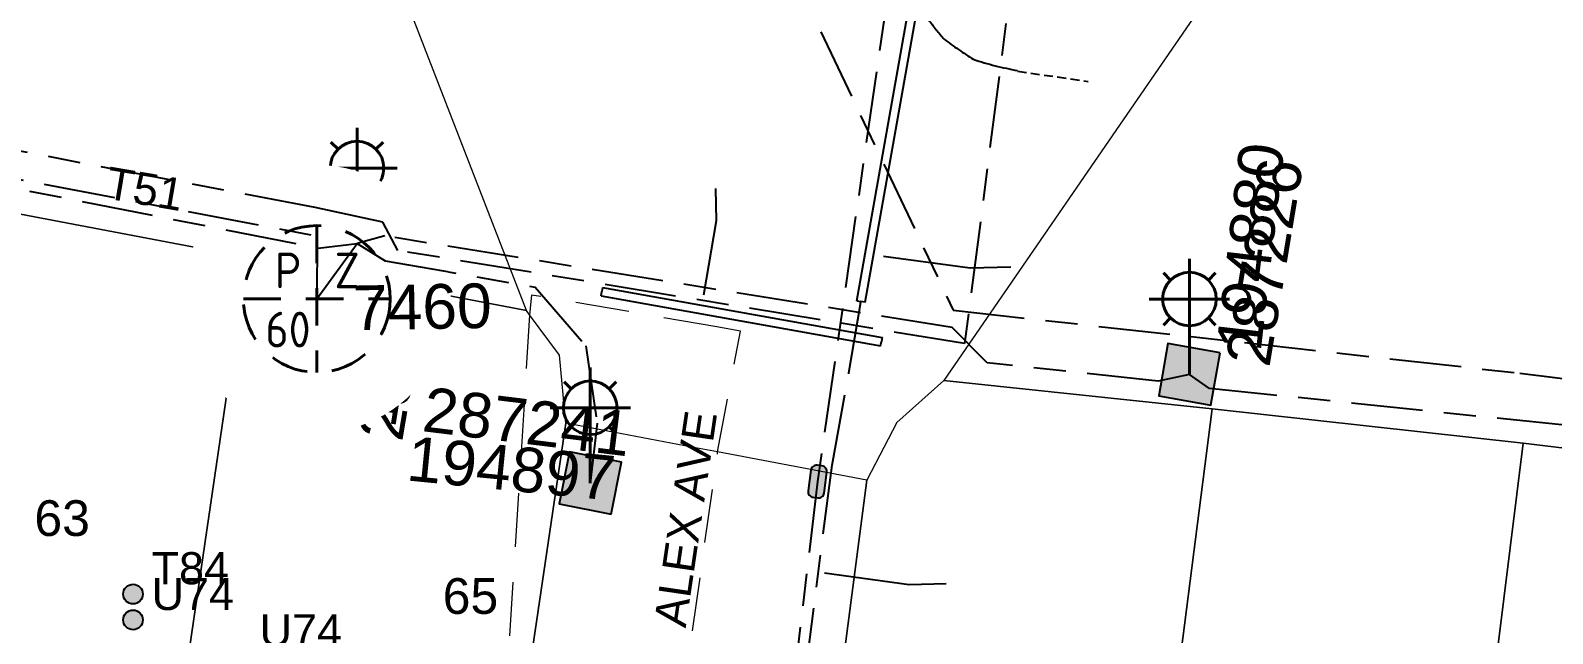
# Model space of a CAD drawing. Header units: metres. Extents: x 302094 to 304730, y 6265242 to 6268907.
# Drawn here: x 304007.8 to 304093, y 6267752.6 to 6267786.4 of the extents above; entities that cross this region are included whole.
import ezdxf
from ezdxf.enums import TextEntityAlignment as Align

# ---------------------------------------------------------------- set-up
doc = ezdxf.new("R2010")
doc.units = ezdxf.units.M
for name, pattern in [('Cable Exist UG', [8.2, 4, -1.2, 1.8, -1.2]), ('Dash', [5, 3, -2]), ('DASHED', [0.75, 0.5, -0.25])]:
    doc.linetypes.add(name, pattern=pattern)
doc.layers.get('0').update_dxf_attribs({"color": 6})
for name, color, linetype in [('_User Miscellaneous12', 7, 'Continuous'), ('Duct_SP_EXT', 7, 'Continuous'), ('Equip_HV_EXT', 7, 'Continuous'), ('Equip_SL_EXT', 7, 'Continuous'), ('Equip_SP_SL_EXT', 7, 'Continuous'), ('Mains_HV_EXT', 1, 'Continuous'), ('Mains_LV_EXT', 5, 'Continuous'), ('Mains_LV_SL_EXT', 4, 'Continuous'), ('Mains_SL_EXT', 3, 'Continuous'), ('Mains_TR_EXT', 7, 'Continuous'), ('SupportsUG_SP_LV_SL_EXT', 7, 'Continuous'), ('Trench_SP_EXT', 7, 'Continuous')]:
    doc.layers.add(name, color=color, linetype=linetype)
for name, color, linetype, lineweight in [('Cadastre Buildings_SP_EXT', 9, 'Continuous', 5), ('Cadastre Easements_SP_EXT', 9, 'Continuous', 5), ('Cadastre Land Parcels_SP_EXT', 7, 'Continuous', 5), ('Cadastre Roads_SP_EXT', 9, 'Continuous', 5)]:
    doc.layers.add(name, color=color, linetype=linetype, lineweight=lineweight)
doc.layers.add('UNKNOWN_FEATURES', color=1, linetype='DASHED', plot=False)
doc.styles.add('COLUMN_LABEL', font='arial.ttf')
doc.styles.add('iecARIAL', font='arial.ttf', dxfattribs={"height": 2})
doc.styles.add('IESYMBOL1', font='isocp.shx')
doc.styles.add('POLE_LABEL', font='arial.ttf')
doc.styles.add('SLCP_LABEL', font='arial.ttf', dxfattribs={"height": 3.5})
doc.styles.get("Standard").update_dxf_attribs({"font": 'arial.ttf'})

# ---------------------------------------------------------------- blocks, each defined once
blk = doc.blocks.new('COLUMN_EXT')
blk.add_hatch(color=256).paths.add_polyline_path([(-1.485, 1.485), (-1.485, -1.485), (1.485, -1.485), (1.485, 1.485)])
blk.add_lwpolyline([(-1.485, -1.485), (1.485, -1.485), (1.485, 1.485), (-1.485, 1.485)], close=True)
for tag, height, style, flags, p in [('ASSET_NUM', 2.5, 'COLUMN_LABEL', 8, (2, 2)), ('STRUCTURE_PLANT_NUMBER', 0.2, 'POLE_LABEL', 9, (1.813, 0.031)), ('STREET_CODE', 0.2, 'COLUMN_LABEL', 9, (1.813, -0.2))]:
    blk.add_attdef(tag, text='', height=height, dxfattribs=dict(style=style, flags=flags)).set_placement(p, align=Align.MIDDLE_LEFT)
at = {"flags": 9}
for tag, p in [('OWNED_BY', (1.813, -0.6)), ('STATE', (1.813, -0.8)), ('COLUMN_TYPE', (1.813, -0.4)), ('STREETNAME', (1.813, -1.6)), ('SUBURB', (1.813, -1.8)), ('USAGE', (1.813, -1)), ('LEGEND', (1.813, -1.2)), ('LOCATION', (1.813, -1.4)), ('NOTES', (1.813, -2))]:
    blk.add_attdef(tag, text='', height=0.2, dxfattribs=at).set_placement(p, align=Align.MIDDLE_LEFT)
at = {"flags": 1}
blk.add_attdef('Z', (1.813, -2.351), '', height=0.2, dxfattribs=at)
blk = doc.blocks.new('SL_LANTERN_EXT')
at = {"lineweight": 40}
for p, q in [((0, 1.968), (0, 6.468)), ((-1.459, 5.676), (-1.061, 5.278)), ((1.458, 5.676), (1.06, 5.278)), ((-2.25, 4.218), (2.25, 4.218)), ((-1.459, 2.759), (-1.061, 3.157)), ((0, 0), (0, 2.721)), ((1.458, 2.759), (1.06, 3.157))]:
    blk.add_line(p, q, dxfattribs=at)
blk.add_circle((0, 4.218), 1.5, dxfattribs=at)
at = {"style": 'iecARIAL', "flags": 8}
blk.add_attdef('ASSET_NUM', (1.5, 1.5), '', height=2.5, dxfattribs=at)
for tag, p, height, flags in [('CONSTRUCTED_VOLTAGE', (0.981, -0.653), 0.2, 9), ('CONTROL_TYPE', (0.981, -0.853), 0.2, 9), ('LANTERN_PURPOSE', (0.981, -1.053), 0.2, 9), ('LNUMBER', (2.181, -3.253), 2.5, 8), ('OPERATING_VOLTAGE', (0.981, -1.653), 0.2, 9), ('ORIENTATION', (0.981, -1.853), 0.2, 9), ('LANTERN_TYPE', (0.981, -1.253), 0.2, 9), ('NO_PHASES', (0.981, -1.453), 0.2, 9), ('OWNED_BY', (0.981, -2.053), 0.2, 9), ('STATE', (0.981, -2.253), 0.2, 9), ('CEXIST', (0.981, -2.653), 0.2, 9), ('USAGE', (0.981, -2.453), 0.2, 9), ('CNEW', (0.981, -2.853), 0.2, 9), ('CNUMBER', (0.981, -3.053), 0.2, 9), ('CREMOVE', (0.981, -3.253), 0.2, 9), ('CREPLACE', (0.981, -3.453), 0.2, 9), ('LKINGHEIGHT', (0.981, -3.653), 0.2, 9), ('LBRACKET', (0.981, -3.853), 0.2, 9), ('LBRACKETVOCAB', (0.981, -4.053), 0.2, 9), ('LCATEGORY', (0.981, -4.253), 0.2, 9), ('LCHARGE1', (0.981, -4.453), 0.2, 9), ('LCHARGE1PERCENT', (0.981, -4.653), 0.2, 9), ('LCHARGE2', (0.981, -4.853), 0.2, 9), ('LCHARGE2PERCENT', (0.981, -5.053), 0.2, 9), ('LCHARGE3', (0.981, -5.253), 0.2, 9), ('LCHARGE3PERCENT', (0.981, -5.453), 0.2, 9), ('LEXIST', (0.981, -5.653), 0.2, 9), ('LLAMP', (0.981, -5.853), 0.2, 9), ('LLAMPVOCAB', (0.981, -6.053), 0.2, 9), ('LMAST', (0.981, -6.253), 0.2, 9), ('LMASTVOCAB', (0.981, -6.453), 0.2, 9), ('LNEW', (0.981, -6.653), 0.2, 9), ('LANTNUMBER', (0.981, -6.853), 0.2, 9), ('LOUTREACH', (0.981, -7.253), 0.2, 9), ('LOUTREACHVOCAB', (0.981, -7.453), 0.2, 9), ('LRATECODE', (0.981, -7.653), 0.2, 9), ('LREMOVE', (0.981, -7.853), 0.2, 9), ('LREPLACE', (0.981, -8.053), 0.2, 9), ('LTYPE', (0.981, -8.253), 0.2, 9), ('LTYPEVOCAB', (0.981, -8.453), 0.2, 9), ('LEGEND', (0.981, -8.653), 0.2, 9), ('STREETNAME', (0.981, -9.253), 0.2, 9), ('SUBURB', (0.981, -9.453), 0.2, 1), ('LOCATION', (0.981, -8.853), 0.2, 9), ('NOTES', (0.981, -9.053), 0.2, 9)]:
    blk.add_attdef(tag, p, '', height=height, dxfattribs=dict(flags=flags))
blk = doc.blocks.new('HV_STJ_EXT')
h = blk.add_hatch(color=256)
edge = h.paths.add_edge_path()
edge.add_ellipse((-0.586, 0.131), major_axis=(0.226, 0.226), ratio=1, start_angle=44.99996, end_angle=135)
edge.add_line((-0.906, 0.131), (-0.906, -0.131))
edge.add_ellipse((-0.586, -0.131), major_axis=(0.226, 0.226), ratio=1, start_angle=134.99996, end_angle=225)
edge.add_line((-0.586, -0.451), (0.586, -0.451))
edge.add_ellipse((0.586, -0.131), major_axis=(-0.226, 0.226), ratio=1, start_angle=134.99996, end_angle=225)
edge.add_line((0.906, -0.131), (0.906, 0.131))
edge.add_ellipse((0.586, 0.131), major_axis=(-0.226, 0.226), ratio=1, start_angle=224.99996, end_angle=315)
edge.add_line((0.586, 0.451), (-0.586, 0.451))
blk.add_lwpolyline([(-0.906, 0.131), (-0.906, -0.131, 0.414214), (-0.586, -0.451), (0.586, -0.451, 0.414214), (0.906, -0.131), (0.906, 0.131, 0.414214), (0.586, 0.451), (-0.586, 0.451, 0.414214)], format="xyb", close=True)
for tag, flags, p in [('ORIENTATION', 9, (1.5, 0)), ('Z', 1, (1.5, -0.8)), ('USAGE', 9, (1.5, -0.2)), ('LEGEND', 9, (1.5, -0.4)), ('NOTES', 9, (1.5, -0.6))]:
    blk.add_attdef(tag, text='', height=0.2, dxfattribs=dict(flags=flags)).set_placement(p, align=Align.MIDDLE_LEFT)
blk = doc.blocks.new('CABLE_LARGE_EXT')
h = blk.add_hatch(color=256)
edge = h.paths.add_edge_path()
edge.add_arc((0, 0.55), 0.55, 0, 360)
blk.add_circle((0, 0.55), 0.55)
at = {"flags": 1}
blk.add_attdef('Z', (0, 0), '', height=0.2, dxfattribs=at)
at = {"flags": 9}
for tag, p in [('COND_CODE', (0, 0)), ('XSECT_SIZE', (0, -0.6)), ('STATE', (0, -0.4)), ('FB_REFERENCE', (0, -0.2)), ('NOTES', (0, -0.8))]:
    blk.add_attdef(tag, text='', height=0.2, dxfattribs=at).set_placement(p, align=Align.MIDDLE_LEFT)
blk = doc.blocks.new('SLCP_ZELL_EXT')
blk.add_wipeout([(-0.236, 7.5), (-0.706, 7.47), (-1.174, 7.411), (-1.637, 7.323), (-2.093, 7.206), (-2.542, 7.06), (-2.98, 6.887), (-3.407, 6.686), (-3.82, 6.459), (-4.218, 6.206), (-4.599, 5.929), (-4.962, 5.629), (-5.306, 5.306), (-5.629, 4.962), (-5.929, 4.599), (-6.206, 4.218), (-6.459, 3.82), (-6.686, 3.407), (-6.887, 2.98), (-7.06, 2.542), (-7.206, 2.093), (-7.323, 1.637), (-7.411, 1.174), (-7.47, 0.706), (-7.5, 0.236), (-7.5, -0.236), (-7.47, -0.706), (-7.411, -1.174), (-7.323, -1.637), (-7.206, -2.093), (-7.06, -2.542), (-6.887, -2.98), (-6.686, -3.407), (-6.459, -3.82), (-6.206, -4.218), (-5.929, -4.599), (-5.629, -4.962), (-5.306, -5.306), (-4.962, -5.629), (-4.599, -5.929), (-4.218, -6.206), (-3.82, -6.459), (-3.407, -6.686), (-2.98, -6.887), (-2.542, -7.06), (-2.093, -7.206), (-1.637, -7.323), (-1.174, -7.411), (-0.706, -7.47), (-0.236, -7.5), (0.236, -7.5), (0.706, -7.47), (1.174, -7.411), (1.637, -7.323), (2.093, -7.206), (2.542, -7.06), (2.98, -6.887), (3.407, -6.686), (3.82, -6.459), (4.218, -6.206), (4.599, -5.929), (4.962, -5.629), (5.306, -5.306), (5.629, -4.962), (5.929, -4.599), (6.206, -4.218), (6.459, -3.82), (6.686, -3.407), (6.887, -2.98), (7.06, -2.542), (7.206, -2.093), (7.323, -1.637), (7.411, -1.174), (7.47, -0.706), (7.5, -0.236), (7.5, 0.236), (7.47, 0.706), (7.411, 1.174), (7.323, 1.637), (7.206, 2.093), (7.06, 2.542), (6.887, 2.98), (6.686, 3.407), (6.459, 3.82), (6.206, 4.218), (5.929, 4.599), (5.629, 4.962), (5.306, 5.306), (4.962, 5.629), (4.599, 5.929), (4.218, 6.206), (3.82, 6.459), (3.407, 6.686), (2.98, 6.887), (2.542, 7.06), (2.093, 7.206), (1.637, 7.323), (1.174, 7.411), (0.706, 7.47), (0.236, 7.5)])
at = {"linetype": 'Dash', "lineweight": 40, "ltscale": 0.7}
for p, q in [((0, 4.109), (0, -4.109)), ((-4.109, 0), (4.109, 0))]:
    blk.add_line(p, q, dxfattribs=at)
blk.add_circle((0, 0), 4.109, dxfattribs=at)
at = {"lineweight": 40, "style": 'IESYMBOL1'}
for s, p in [('P', (-1.604, 0)), ('Z', (1.702, 0)), ('60', (-1.612, -3.312))]:
    blk.add_text(s, height=2, dxfattribs=at).set_placement(p, align=Align.BOTTOM_CENTER)
at = {"style": 'SLCP_LABEL'}
for tag, height, flags, p in [('ASSET_NUM', 2.5, 8, (2, 2)), ('STREET_CODE', 0.2, 9, (0, -0.2))]:
    blk.add_attdef(tag, text='', height=height, dxfattribs=dict(at, flags=flags)).set_placement(p, align=Align.MIDDLE_LEFT)
at = {"flags": 1}
blk.add_attdef('Z', (0, 0), '', height=0.2, dxfattribs=at)
at = {"flags": 9}
for tag, p in [('CONSTRUCTED_VOLTAGE', (0, -0.4)), ('CONTROL_TYPE', (0, -0.6)), ('NO_PHASES', (0, -0.8)), ('OPERATING_VOLTAGE', (0, -1)), ('ORIENTATION', (0, -1.2)), ('OWNED_BY', (0, -1.4)), ('USAGE', (0, -1.6)), ('LOCATION', (0, -1.8)), ('STATE', (0, -2)), ('NOTES', (0, -2.2))]:
    blk.add_attdef(tag, text='', height=0.2, dxfattribs=at).set_placement(p, align=Align.MIDDLE_LEFT)

msp = doc.modelspace()

# ---------------------------------------------------------------- linework, layer by layer
at = {"layer": '_User Miscellaneous12'}
for p, q in [((304054.03, 6267771.272), (304057.203, 6267789.104)), ((304054.503, 6267771.188), (304057.675, 6267789.02)), ((304039.718, 6267771.542), (304039.761, 6267771.778)), ((304039.718, 6267771.542), (304055.369, 6267768.741)), ((304039.803, 6267772.014), (304039.761, 6267771.778)), ((304039.803, 6267772.014), (304055.454, 6267769.214)), ((304054.03, 6267771.272), (304054.267, 6267771.23)), ((304054.503, 6267771.188), (304054.267, 6267771.23)), ((304055.369, 6267768.741), (304055.412, 6267768.978)), ((304055.454, 6267769.214), (304055.412, 6267768.978))]:
    msp.add_line(p, q, dxfattribs=at)
at = {"layer": 'Cadastre Buildings_SP_EXT', "linetype": 'Continuous'}
for points in [[(304073.934, 6267765.221), (304058.91, 6267766.799), (304056.271, 6267764.45), (304054.6, 6267761.223), (304052.005, 6267741.324), (304052.816, 6267737.411), (304055.005, 6267733.769), (304058.477, 6267732.406), (304069.513, 6267730.631), (304073.934, 6267765.221)], [(304091.336, 6267763.291), (304073.934, 6267765.221), (304069.513, 6267730.631), (304086.987, 6267728.271), (304091.336, 6267763.291)], [(304108.811, 6267761.113), (304100.893, 6267762.127), (304091.336, 6267763.291), (304086.987, 6267728.271), (304104.014, 6267725.878), (304108.811, 6267761.113)]]:
    msp.add_lwpolyline(points, close=True, dxfattribs=at)
at = {"layer": 'Cadastre Land Parcels_SP_EXT', "linetype": 'Continuous'}
for points in [[(304019.896, 6267773.701), (304001.208, 6267777.261), (303996.029, 6267741.979), (304014.865, 6267739.442), (304019.896, 6267773.701)], [(304030.076, 6267738.421), (304033.24, 6267740.804), (304033.979, 6267742.52), (304034.804, 6267744.444), (304037.738, 6267764.407), (304037.397, 6267768.212), (304035.721, 6267770.471), (304035.537, 6267770.718), (304019.896, 6267773.701), (304014.865, 6267739.442), (304026.146, 6267737.924), (304030.076, 6267738.421)]]:
    msp.add_lwpolyline(points, close=True, dxfattribs=at)
at = {"layer": 'Cadastre Roads_SP_EXT', "linetype": 'Continuous'}
for points in [[(303944.85, 6267785.924), (303963.651, 6267783.134), (303982.452, 6267780.34), (303986.92, 6267779.623), (303993.716, 6267778.578), (304001.208, 6267777.261), (304019.896, 6267773.701), (304035.537, 6267770.718), (304029.134, 6267787.281), (304023.307, 6267802.346), (304007.871, 6267803.535), (303992.48, 6267804.723), (303977.09, 6267805.91), (303960.454, 6267806.926), (303945.095, 6267808.381)], [(304107.025, 6267787.678), (304089.453, 6267791.582), (304077.737, 6267794.183), (304068.954, 6267781.406), (304058.91, 6267766.799), (304073.934, 6267765.221), (304091.336, 6267763.291), (304100.893, 6267762.127)]]:
    msp.add_lwpolyline(points, dxfattribs=at)
msp.add_lwpolyline([(304054.6, 6267761.223), (304046.245, 6267762.801), (304044.796, 6267763.074), (304037.738, 6267764.407), (304034.804, 6267744.444), (304042.001, 6267743.139), (304043.455, 6267742.876), (304052.005, 6267741.324), (304054.6, 6267761.223)], close=True, dxfattribs=at)
at = {"layer": 'Duct_SP_EXT'}
for p, q in [((304054.03, 6267771.272), (304057.203, 6267789.104)), ((304054.503, 6267771.188), (304057.675, 6267789.02)), ((304039.718, 6267771.542), (304039.761, 6267771.778)), ((304039.718, 6267771.542), (304055.369, 6267768.741)), ((304039.803, 6267772.014), (304039.761, 6267771.778)), ((304039.803, 6267772.014), (304055.454, 6267769.214)), ((304054.03, 6267771.272), (304054.267, 6267771.23)), ((304054.503, 6267771.188), (304054.267, 6267771.23)), ((304055.369, 6267768.741), (304055.412, 6267768.978)), ((304055.454, 6267769.214), (304055.412, 6267768.978))]:
    msp.add_line(p, q, dxfattribs=at)
at = {"layer": 'Duct_SP_EXT', "linetype": 'Continuous'}
for points in [[(304046.121, 6267777.549), (304046.155, 6267775.739), (304045.46, 6267771.589)], [(304062.649, 6267773.145), (304060.388, 6267773.087), (304055.533, 6267773.744)], [(304059.046, 6267755.407), (304056.964, 6267755.365), (304052.221, 6267756.005)]]:
    msp.add_lwpolyline(points, dxfattribs=at)
at = {"layer": 'Mains_HV_EXT', "linetype": 'Cable Exist UG'}
for points in [[(304059.099, 6267807.465), (304056.307, 6267792.211), (304051.835, 6267761.141)], [(304051.835, 6267761.141), (304048.344, 6267731.584), (304015.499, 6267736.51), (303975.542, 6267741.92), (303912.73, 6267750.299), (303905.971, 6267750.712), (303895.068, 6267750.75), (303890.091, 6267750.521)]]:
    msp.add_lwpolyline(points, dxfattribs=at)
at = {"layer": 'Mains_SL_EXT', "linetype": 'Cable Exist UG'}
msp.add_lwpolyline([(304095.46, 6267764.687), (304093.856, 6267764.275), (304073.781, 6267766.359), (304072.656, 6267767.146)], dxfattribs=at)
at = {"layer": 'Mains_TR_EXT', "linetype": 'Cable Exist UG'}
msp.add_lwpolyline([(304048.58, 6267826.667), (304048.273, 6267824.516), (304048.273, 6267824.516), (304046.033, 6267809.396), (304044.967, 6267801.136), (304059.434, 6267770.742), (304059.434, 6267770.742), (304091.151, 6267767.212), (304101.806, 6267765.913)], dxfattribs=at)
at = {"layer": 'Trench_SP_EXT', "linetype": 'Cable Exist UG'}
for points in [[(304058.05, 6267786.998, 0.014201), (304058.928, 6267785.91)], [(304058.928, 6267785.91, 0.01845), (304060.553, 6267784.79)], [(304060.553, 6267784.79, 0.037026), (304063.037, 6267784.161)]]:
    msp.add_lwpolyline(points, format="xyb", dxfattribs=at)
msp.add_lwpolyline([(304048.163, 6267732.973), (304048.67, 6267733.081), (304048.972, 6267733.306), (304049.108, 6267733.662), (304050.098, 6267741.943), (304052.65, 6267762.065), (304053.596, 6267767.238), (304054.267, 6267771.23)], dxfattribs=at)
at = {"layer": 'UNKNOWN_FEATURES'}
msp.add_lwpolyline([(304063.032, 6267784.126), (304066.99, 6267783.545)], dxfattribs=at)

# ---------------------------------------------------------------- block references
at = {"layer": 'Duct_SP_EXT', "rotation": 90.0000000000002}
for p in [(304014.069, 6267754.839), (304014.069, 6267753.397)]:
    msp.add_blockref('CABLE_LARGE_EXT', p, dxfattribs=at)
at = {"layer": 'Equip_HV_EXT', "rotation": 262.4329619402372}
msp.add_blockref('HV_STJ_EXT', (304051.835, 6267761.141), dxfattribs=at)
at = {"layer": 'Equip_SP_SL_EXT'}
ref = msp.add_blockref('SL_LANTERN_EXT', (304026.057, 6267774.48), dxfattribs=at)
ref.add_attrib('ASSET_NUM', '194882', dxfattribs={"layer": '0', "height": 2.5, "rotation": 80.89475, "style": 'iecARIAL'}).set_placement((304027.557, 6267775.98), align=Align.TOP_RIGHT)
ref = msp.add_blockref('SL_LANTERN_EXT', (304072.656, 6267767.146), dxfattribs=at)
ref.add_attrib('ASSET_NUM', '194880', dxfattribs={"layer": '0', "height": 2.5, "rotation": 83.39584, "style": 'iecARIAL'}).set_placement((304074.156, 6267768.646), align=Align.TOP_LEFT)
ref = msp.add_blockref('SL_LANTERN_EXT', (304039.114, 6267761.057), dxfattribs=at)
ref.add_attrib('ASSET_NUM', '194897', dxfattribs={"layer": '0', "height": 2.5, "rotation": 354.36766, "style": 'iecARIAL'}).set_placement((304040.614, 6267762.557), align=Align.TOP_RIGHT)
at = {"layer": 'SupportsUG_SP_LV_SL_EXT'}
ref = msp.add_blockref('COLUMN_EXT', (304072.656, 6267767.146), dxfattribs=dict(at, rotation=169.9044356649098))
ref.add_attrib('ASSET_NUM', '287226', dxfattribs={"layer": '0', "height": 2.5, "rotation": 80.53768, "style": 'COLUMN_LABEL'}).set_placement((304074.656, 6267767.896), align=Align.TOP_LEFT)
ref = msp.add_blockref('COLUMN_EXT', (304026.057, 6267774.48), dxfattribs=dict(at, rotation=166.8204242322271))
ref.add_attrib('ASSET_NUM', '287228', dxfattribs={"layer": '0', "height": 2.5, "rotation": 80.39665, "style": 'COLUMN_LABEL'}).set_placement((304028.057, 6267775.23), align=Align.TOP_RIGHT)
ref = msp.add_blockref('COLUMN_EXT', (304039.114, 6267761.057), dxfattribs=dict(at, rotation=78.6391246867831))
ref.add_attrib('ASSET_NUM', '287241', dxfattribs={"layer": '0', "height": 2.5, "rotation": 352.9932, "style": 'COLUMN_LABEL'}).set_placement((304041.114, 6267761.807), align=Align.BOTTOM_RIGHT)

# ---------------------------------------------------------------- texts
at = {"layer": 'Cadastre Land Parcels_SP_EXT'}
for s, p in [('63', (304007.999, 6267758.096)), ('65', (304030.854, 6267753.733))]:
    msp.add_text(s, height=2, dxfattribs=at).set_placement(p)
at = {"layer": 'Cadastre Roads_SP_EXT'}
msp.add_text('ALEX AVE', height=1.8, rotation=81.65836, dxfattribs=at).set_placement((304044.455, 6267752.911))
at = {"layer": 'Duct_SP_EXT'}
for s, p in [('T84', (304014.556, 6267755.39)), ('U74', (304014.556, 6267753.948)), ('U74', (304020.603, 6267751.909))]:
    msp.add_text(s, height=1.8, dxfattribs=at).set_placement(p)

# ---------------------------------------------------------------- next in the draw order: block references
at = {"layer": 'Equip_SL_EXT'}
ref = msp.add_blockref('SLCP_ZELL_EXT', (304023.806, 6267771.366), dxfattribs=at)
ref.add_attrib('ASSET_NUM', '7460', dxfattribs={"layer": '0', "height": 2.5, "rotation": 1, "style": 'SLCP_LABEL'}).set_placement((304025.806, 6267772.116), align=Align.TOP_LEFT)

# ---------------------------------------------------------------- next in the draw order: linework, layer by layer
at = {"layer": 'Cadastre Easements_SP_EXT', "linetype": 'Dash'}
msp.add_lwpolyline([(304041.74, 6267730.703), (304043.455, 6267742.876), (304046.245, 6267762.801), (304047.525, 6267769.561), (304046.197, 6267769.814), (304035.821, 6267771.589), (304035.721, 6267770.471), (304033.979, 6267742.52), (304033.006, 6267730.627), (304032.529, 6267721.92), (304032.524, 6267721.832), (304040.438, 6267720.854), (304041.74, 6267730.703)], close=True, dxfattribs=at)
at = {"layer": 'Mains_LV_EXT', "linetype": 'Cable Exist UG'}
msp.add_lwpolyline([(304064.101, 6267800.083), (304060.073, 6267768.867), (304028.338, 6267774.089), (304027.499, 6267775.667), (304024.837, 6267776.256), (304023.719, 6267776.496), (304002.309, 6267780.569), (304000.49, 6267779.321)], dxfattribs=at)
at = {"layer": 'Mains_LV_SL_EXT', "linetype": 'Cable Exist UG'}
msp.add_lwpolyline([(304000.49, 6267779.321), (304023.829, 6267774.884), (304023.806, 6267771.366)], dxfattribs=at)
at = {"layer": 'Mains_SL_EXT', "linetype": 'Cable Exist UG'}
for points in [[(303997.461, 6267779.813), (303998.505, 6267778.561), (304001.591, 6267778.016), (304002.624, 6267778.42), (304023.892, 6267774.219), (304026.057, 6267774.48)], [(304072.656, 6267767.146), (304070.902, 6267766.763), (304061.329, 6267767.789), (304059.367, 6267769.77), (304027.622, 6267774.896), (304026.057, 6267774.48)], [(304023.806, 6267771.366), (304026.057, 6267774.48)], [(304026.057, 6267774.48), (304027.641, 6267773.508), (304036.037, 6267772.033), (304038.867, 6267768.734), (304039.492, 6267764.417), (304039.114, 6267761.057)]]:
    msp.add_lwpolyline(points, dxfattribs=at)

# ---------------------------------------------------------------- next in the draw order: texts
at = {"layer": 'Mains_LV_SL_EXT'}
msp.add_text('T51', height=1.8, rotation=350.34598, dxfattribs=at).set_placement((304011.897, 6267777.011))

doc.saveas('drawing.dxf')
